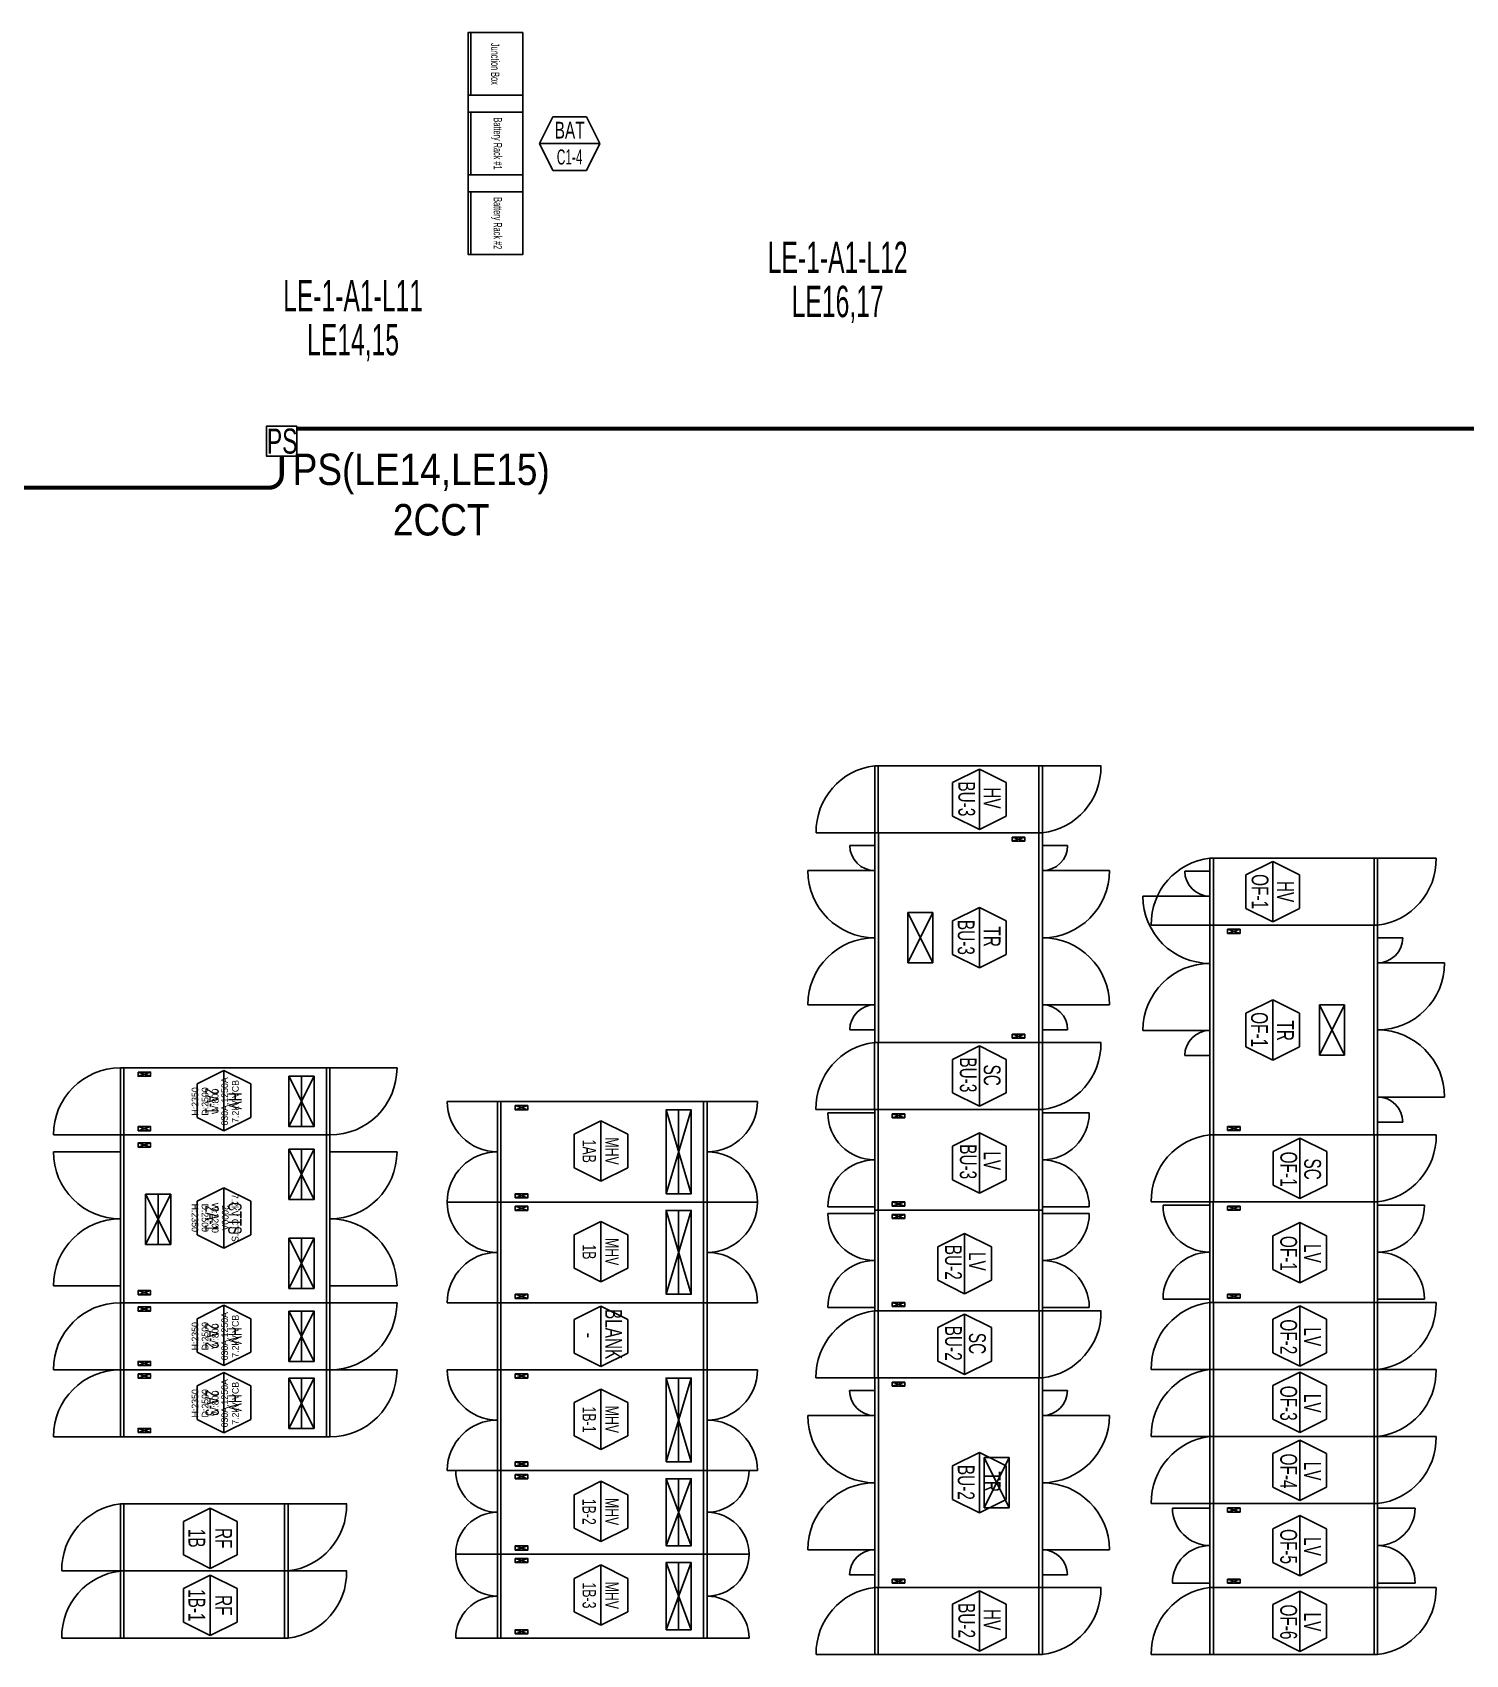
# Model space of a CAD drawing. Header units: millimetres. Extents: x 39625 to 501091, y -351975 to 836145.
# Drawn here: x 301800 to 318900, y -317947 to -298600 of the extents above; entities that cross this region are included whole.
import ezdxf
from ezdxf.enums import TextEntityAlignment as Align

# ---------------------------------------------------------------- set-up
doc = ezdxf.new("R2010")
doc.units = ezdxf.units.MM
doc.header["$LTSCALE"] = 150
doc.set_wipeout_variables(frame=1)
doc.linetypes.add('HIDDEN', pattern=[9.525, 6.35, -3.175])
for name, color, linetype in [('------04 Lighting Switch', 2, 'Continuous'), ('-----30 Text', 2, 'Continuous'), ('-----33 Equipment', 8, 'Continuous')]:
    doc.layers.add(name, color=color, linetype=linetype)
doc.styles.add('ELEC', font='Dotum.ttf')

# ---------------------------------------------------------------- blocks, each defined once
blk = doc.blocks.new('12345')
at = {"layer": '-----33 Equipment'}
for p, q in [((385254, 132655), (384604, 132655)), ((384604, 132655), (384604, 130005)), ((384634, 131905), (384634, 132655)), ((385254, 130005), (385254, 132655)), ((384634, 130955), (384634, 131705)), ((385454, 131330), (385613, 131650)), ((385613, 131650), (386014, 131650)), ((386014, 131650), (386174, 131330)), ((386174, 131330), (385454, 131330)), ((385613, 131010), (385454, 131330)), ((386174, 131330), (386014, 131010)), ((386014, 131010), (385613, 131010)), ((384634, 130005), (384634, 130755)), ((384604, 130005), (385254, 130005)), ((389454, 123908, 0), (389454, 123108, 0)), ((391454, 123908, 0), (389454, 123908, 0)), ((389494, 123908), (389494, 123108)), ((390704, 123868, 0), (390384, 123709, 0)), ((390704, 123868, 0), (390704, 123148, 0)), ((391024, 123709, 0), (390704, 123868, 0)), ((391412, 123908), (391412, 123108)), ((391454, 123108, 0), (391454, 123908, 0)), ((392154, 123908, 0), (391454, 123908, 0)), ((390384, 123709, 0), (390384, 123308, 0)), ((391024, 123308, 0), (391024, 123709, 0)), ((390384, 123308, 0), (390704, 123148, 0)), ((390704, 123148, 0), (391024, 123308, 0)), ((388754, 123108, 0), (389454, 123108, 0)), ((389454, 123108, 0), (391454, 123108, 0)), ((389454, 120608, 0), (389454, 123108, 0)), ((389454, 123108, 0), (391454, 123108, 0)), ((389498, 123108), (389498, 120608)), ((391094, 123008, 0), (391094, 123058, 0)), ((391094, 123058, 0), (391244, 123058, 0)), ((391094, 123058), (391244, 123008)), ((391094, 123008), (391244, 123058)), ((391244, 123058, 0), (391244, 123008, 0)), ((391412, 123108), (391412, 120608)), ((391454, 123108, 0), (391454, 120608, 0)), ((389456, 122958, 0), (389156, 122958, 0)), ((391244, 123008, 0), (391094, 123008, 0)), ((391456, 122958, 0), (391756, 122958, 0)), ((395454, 122808, 0), (393454, 122808, 0)), ((393454, 122808, 0), (393454, 122008, 0)), ((393496, 122008), (393496, 122808)), ((393884, 122609), (394204, 122768)), ((394204, 122048), (394204, 122768)), ((394204, 122768), (394524, 122609)), ((395414, 122008), (395414, 122808)), ((395454, 122008, 0), (395454, 122808, 0)), ((396154, 122808), (395454, 122808)), ((389456, 122658, 0), (388656, 122658, 0)), ((391456, 122658, 0), (392256, 122658, 0)), ((393454, 122652, 0), (393154, 122652, 0)), ((393884, 122208), (393884, 122609)), ((394524, 122609), (394524, 122208)), ((393454, 122352, 0), (392654, 122352, 0)), ((390148, 122158, 0), (389848, 122158, 0)), ((389848, 122158, 0), (389848, 121558, 0)), ((390148, 122158), (389848, 121558)), ((389848, 122158), (390148, 121558)), ((390148, 121558, 0), (390148, 122158, 0)), ((390704, 122218, 0), (390384, 122059, 0)), ((390704, 122218, 0), (390704, 121498, 0)), ((391024, 122059, 0), (390704, 122218, 0)), ((394204, 122048), (393884, 122208)), ((394524, 122208), (394204, 122048)), ((390384, 122059, 0), (390384, 121658, 0)), ((391024, 121658, 0), (391024, 122059, 0)), ((392754, 122008), (393454, 122008)), ((393454, 122008, 0), (395454, 122008, 0)), ((393454, 119508, 0), (393454, 122008, 0)), ((393454, 122008, 0), (395454, 122008, 0)), ((393496, 119508), (393496, 122008)), ((393664, 121908, 0), (393664, 121958, 0)), ((393664, 121958, 0), (393814, 121958, 0)), ((393814, 121908), (393664, 121958)), ((393814, 121958), (393664, 121908)), ((393814, 121908, 0), (393664, 121908, 0)), ((393814, 121958, 0), (393814, 121908, 0)), ((395410, 119508), (395410, 122008)), ((395454, 122008, 0), (395454, 119508, 0)), ((395454, 121858), (395754, 121858)), ((389848, 121558, 0), (390148, 121558, 0)), ((390384, 121658, 0), (390704, 121498, 0)), ((390704, 121498, 0), (391024, 121658, 0)), ((395454, 121558), (396254, 121558)), ((393884, 120959), (394204, 121118)), ((394204, 120398), (394204, 121118)), ((394204, 121118), (394524, 120959)), ((388656, 121058, 0), (389456, 121058, 0)), ((392256, 121058, 0), (391456, 121058, 0)), ((393884, 120558), (393884, 120959)), ((394524, 120959), (394524, 120558)), ((395060, 121058, 0), (394760, 121058, 0)), ((394760, 121058, 0), (394760, 120458, 0)), ((394760, 120458), (395060, 121058)), ((395060, 120458), (394760, 121058)), ((395060, 120458, 0), (395060, 121058, 0)), ((389156, 120758, 0), (389456, 120758, 0)), ((391756, 120758, 0), (391456, 120758, 0)), ((392654, 120752, 0), (393454, 120752, 0)), ((391454, 120608, 0), (389452, 120608, 0)), ((389452, 120608, 0), (389452, 119808, 0)), ((391454, 120608, 0), (389454, 120608, 0)), ((389495, 119808), (389495, 120608)), ((390704, 120567, 0), (390384, 120407, 0)), ((390704, 120567, 0), (390704, 119847, 0)), ((391024, 120407, 0), (390704, 120567, 0)), ((391094, 120658, 0), (391094, 120708, 0)), ((391094, 120708, 0), (391244, 120708, 0)), ((391094, 120708), (391244, 120658)), ((391094, 120658), (391244, 120708)), ((391244, 120658, 0), (391094, 120658, 0)), ((391244, 120708, 0), (391244, 120658, 0)), ((391414, 119808), (391414, 120608)), ((391454, 119808, 0), (391454, 120608, 0)), ((392154, 120608, 0), (391454, 120608, 0)), ((394204, 120398), (393884, 120558)), ((394524, 120558), (394204, 120398)), ((390384, 120407, 0), (390384, 120007, 0)), ((391024, 120007, 0), (391024, 120407, 0)), ((393154, 120452, 0), (393454, 120452, 0)), ((394760, 120458, 0), (395060, 120458, 0)), ((380494, 120305), (380494, 119505)), ((380814, 120255), (380664, 120205)), ((380814, 120205), (380664, 120255)), ((381368, 120114), (381688, 120274)), ((381688, 120274), (381688, 119554)), ((381688, 120274), (382008, 120114)), ((382764, 120205), (382464, 119605)), ((382764, 119605), (382464, 120205)), ((382614, 120205), (382614, 119605)), ((382912, 120305), (382912, 119505)), ((383754, 120305), (382954, 120305)), ((381368, 119713), (381368, 120114)), ((382008, 120114), (382008, 119713)), ((390384, 120007, 0), (390704, 119847, 0)), ((390704, 119847, 0), (391024, 120007, 0)), ((396254, 119958), (395454, 119958)), ((384354, 119905), (384954, 119905)), ((384994, 118705), (384994, 119905)), ((385314, 119855), (385164, 119805)), ((385314, 119805), (385164, 119855)), ((387264, 118805), (386964, 119805)), ((387264, 119805), (386964, 118805)), ((387114, 118805), (387114, 119805)), ((387412, 118705), (387412, 119905)), ((388054, 119905), (387454, 119905)), ((389452, 119808, 0), (388752, 119808, 0)), ((388894, 119768, 0), (388894, 119768, 0)), ((388894, 119768, 0), (389454, 119768, 0)), ((389452, 119808, 0), (391454, 119808, 0)), ((389454, 119808, 0), (389454, 118608, 0)), ((391454, 119808, 0), (389454, 119808, 0)), ((389494, 119808), (389494, 118608)), ((389664, 119708, 0), (389664, 119758, 0)), ((389664, 119758, 0), (389814, 119758, 0)), ((389814, 119708), (389664, 119758)), ((389814, 119758), (389664, 119708)), ((389814, 119758, 0), (389814, 119708, 0)), ((391412, 119808), (391412, 118608)), ((391454, 118608, 0), (391454, 119808, 0)), ((392014, 119768, 0), (391454, 119768, 0)), ((380814, 119555), (380664, 119605)), ((380814, 119605), (380664, 119555)), ((381688, 119554), (381368, 119713)), ((382008, 119713), (381688, 119554)), ((385868, 119515), (386188, 119675)), ((386188, 119675), (386188, 118955)), ((386188, 119675), (386508, 119515)), ((389814, 119708, 0), (389664, 119708, 0)), ((393664, 119558, 0), (393664, 119608, 0)), ((393664, 119608, 0), (393814, 119608, 0)), ((393814, 119558), (393664, 119608)), ((393814, 119608), (393664, 119558)), ((393814, 119608, 0), (393814, 119558, 0)), ((395754, 119658), (395454, 119658)), ((379654, 119505), (380454, 119505)), ((380494, 118760), (380494, 119505)), ((380814, 119410), (380664, 119360)), ((380814, 119360), (380664, 119410)), ((382912, 117505), (382912, 119505)), ((385868, 119115), (385868, 119515)), ((386508, 119515), (386508, 119115)), ((390704, 119532, 0), (390384, 119372, 0)), ((390384, 119372, 0), (390384, 118972, 0)), ((390704, 119532, 0), (390704, 118812, 0)), ((391024, 119372, 0), (390704, 119532, 0)), ((391024, 118972, 0), (391024, 119372, 0)), ((395455, 119508, 0), (393453, 119508, 0)), ((393453, 119508, 0), (393453, 118708, 0)), ((395454, 119508, 0), (393454, 119508, 0)), ((393495, 118708), (393495, 119508)), ((393814, 119558, 0), (393664, 119558, 0)), ((394207, 119307), (394527, 119467)), ((394527, 118747), (394527, 119467)), ((394527, 119467), (394847, 119307)), ((395415, 118708), (395415, 119508)), ((395455, 118708, 0), (395455, 119508, 0)), ((396155, 119508), (395455, 119508)), ((379654, 119305), (380454, 119305)), ((382764, 118735), (382464, 119335)), ((382764, 119335), (382464, 118735)), ((382614, 118735), (382614, 119335)), ((383754, 119305), (382954, 119305)), ((394207, 118907), (394207, 119307)), ((394847, 119307), (394847, 118907)), ((386188, 118955), (385868, 119115)), ((386508, 119115), (386188, 118955)), ((381054, 118799), (380754, 118199)), ((381054, 118199), (380754, 118799)), ((380904, 118799), (380904, 118199)), ((381368, 118715), (381688, 118875)), ((381688, 118875), (381688, 118155)), ((381688, 118875), (382008, 118715)), ((385314, 118755), (385164, 118805)), ((385314, 118805), (385164, 118755)), ((390384, 118972, 0), (390704, 118812, 0)), ((390704, 118812, 0), (391024, 118972, 0)), ((394527, 118747), (394207, 118907)), ((394847, 118907), (394527, 118747)), ((380494, 117505), (380494, 118760)), ((381368, 118314), (381368, 118715)), ((382008, 118715), (382008, 118314)), ((384354, 118705), (384954, 118705)), ((384354, 118705), (384954, 118705)), ((384994, 117505), (384994, 118705)), ((385314, 118655), (385164, 118605)), ((385314, 118605), (385164, 118655)), ((387264, 117605), (386964, 118605)), ((387264, 118605), (386964, 117605)), ((387114, 117605), (387114, 118605)), ((387412, 117505), (387412, 118705)), ((388054, 118705), (387454, 118705)), ((388054, 118705), (387454, 118705)), ((389454, 118648, 0), (388894, 118648, 0)), ((389454, 118608, 0), (389454, 117408, 0)), ((391454, 118608, 0), (389454, 118608, 0)), ((389454, 118608, 0), (391454, 118608, 0)), ((389494, 118608), (389494, 117408)), ((389664, 118658, 0), (389664, 118708, 0)), ((389664, 118708, 0), (389814, 118708, 0)), ((389814, 118658), (389664, 118708)), ((389814, 118708), (389664, 118658)), ((389814, 118658, 0), (389664, 118658, 0)), ((389814, 118708, 0), (389814, 118658, 0)), ((391412, 118608), (391412, 117408)), ((391454, 118648, 0), (392014, 118648, 0)), ((391454, 117408, 0), (391454, 118608, 0)), ((392753, 118708), (393453, 118708)), ((393454, 118668), (392894, 118668)), ((392894, 118668), (392894, 118668)), ((393453, 118708, 0), (395455, 118708, 0)), ((393454, 118708, 0), (393454, 117508, 0)), ((395454, 118708, 0), (393454, 118708, 0)), ((393494, 118708), (393494, 117508)), ((393664, 118608, 0), (393664, 118658, 0)), ((393664, 118658, 0), (393814, 118658, 0)), ((393814, 118608), (393664, 118658)), ((393814, 118658), (393664, 118608)), ((393814, 118608, 0), (393664, 118608, 0)), ((393814, 118658, 0), (393814, 118608, 0)), ((395412, 118708), (395412, 117508)), ((395454, 117508, 0), (395454, 118708, 0)), ((396014, 118668), (395454, 118668)), ((385868, 118315), (386188, 118475)), ((386188, 118475), (386188, 117755)), ((386188, 118475), (386508, 118315)), ((388894, 118568), (389454, 118568)), ((389664, 118508, 0), (389664, 118558, 0)), ((389664, 118558, 0), (389814, 118558, 0)), ((389814, 118508), (389664, 118558)), ((389814, 118558), (389664, 118508)), ((389814, 118508, 0), (389664, 118508, 0)), ((389814, 118558, 0), (389814, 118508, 0)), ((392014, 118568), (391454, 118568)), ((394206, 118302), (394526, 118462)), ((394526, 117742), (394526, 118462)), ((394526, 118462), (394846, 118302)), ((381688, 118155), (381368, 118314)), ((382008, 118314), (381688, 118155)), ((382764, 118275), (382464, 117675)), ((382764, 117675), (382464, 118275)), ((382614, 118275), (382614, 117675)), ((385868, 117915), (385868, 118315)), ((386508, 118315), (386508, 117915)), ((390526, 118332, 0), (390206, 118172, 0)), ((390526, 118332, 0), (390526, 117612, 0)), ((390846, 118172, 0), (390526, 118332, 0)), ((394206, 117902), (394206, 118302)), ((394846, 118302), (394846, 117902)), ((390206, 118172, 0), (390206, 117772, 0)), ((390846, 117772, 0), (390846, 118172, 0)), ((386188, 117755), (385868, 117915)), ((386508, 117915), (386188, 117755)), ((394526, 117742), (394206, 117902)), ((394846, 117902), (394526, 117742)), ((379654, 117705), (380454, 117705)), ((380814, 117600), (380664, 117650)), ((380814, 117650), (380664, 117600)), ((383754, 117705), (382954, 117705)), ((390206, 117772, 0), (390526, 117612, 0)), ((390526, 117612, 0), (390846, 117772, 0)), ((380494, 117505), (380494, 116705)), ((380814, 117455), (380664, 117405)), ((380814, 117405), (380664, 117455)), ((381368, 117314), (381688, 117474)), ((381688, 117474), (381688, 116754)), ((381688, 117474), (382008, 117314)), ((382912, 117505), (382912, 116705)), ((383754, 117505), (382954, 117505)), ((384354, 117505), (384954, 117505)), ((384954, 117505), (384954, 116705)), ((387454, 117505), (384954, 117505)), ((384994, 117505), (384994, 116705)), ((385314, 117555), (385164, 117605)), ((385314, 117605), (385164, 117555)), ((385868, 117304), (386188, 117464)), ((386188, 117464), (386188, 116744)), ((386188, 117464), (386508, 117304)), ((387412, 117505), (387412, 116705)), ((388054, 117505), (387454, 117505)), ((387454, 116705), (387454, 117505)), ((388894, 117448), (389454, 117448)), ((389664, 117458, 0), (389664, 117508, 0)), ((389664, 117508, 0), (389814, 117508, 0)), ((389814, 117458), (389664, 117508)), ((389814, 117508), (389664, 117458)), ((389814, 117458, 0), (389664, 117458, 0)), ((389814, 117508, 0), (389814, 117458, 0)), ((392014, 117448), (391454, 117448)), ((392894, 117548), (393454, 117548)), ((393454, 117508, 0), (395454, 117508, 0)), ((395454, 117508, 0), (393454, 117508, 0)), ((393454, 117508, 0), (393454, 116708, 0)), ((393496, 116708), (393496, 117508)), ((393664, 117558, 0), (393664, 117608, 0)), ((393664, 117608, 0), (393814, 117608, 0)), ((393814, 117558), (393664, 117608)), ((393814, 117608), (393664, 117558)), ((393814, 117558, 0), (393664, 117558, 0)), ((393814, 117608, 0), (393814, 117558, 0)), ((394206, 117308), (394526, 117467)), ((394526, 116747), (394526, 117467)), ((394526, 117467), (394846, 117308)), ((395414, 116708), (395414, 117508)), ((395454, 117548), (396014, 117548)), ((395454, 116708, 0), (395454, 117508, 0)), ((396154, 117508), (395454, 117508)), ((381368, 116913), (381368, 117314)), ((382008, 117314), (382008, 116913)), ((382764, 117405), (382464, 116805)), ((382764, 116805), (382464, 117405)), ((382614, 117405), (382614, 116805)), ((385868, 116903), (385868, 117304)), ((386508, 117304), (386508, 116903)), ((391455, 117408, 0), (389453, 117408, 0)), ((389453, 117408, 0), (389453, 116608, 0)), ((389454, 117408, 0), (391454, 117408, 0)), ((389495, 116608), (389495, 117408)), ((390527, 117367, 0), (390207, 117207, 0)), ((390527, 117367, 0), (390527, 116647, 0)), ((390847, 117207, 0), (390527, 117367, 0)), ((391415, 116608), (391415, 117408)), ((391455, 116608, 0), (391455, 117408, 0)), ((392155, 117408, 0), (391455, 117408, 0)), ((394206, 116907), (394206, 117308)), ((394846, 117308), (394846, 116907)), ((390207, 117207, 0), (390207, 116807, 0)), ((390847, 116807, 0), (390847, 117207, 0)), ((381688, 116754), (381368, 116913)), ((382008, 116913), (381688, 116754)), ((386188, 116744), (385868, 116903)), ((386508, 116903), (386188, 116744)), ((394526, 116747), (394206, 116907)), ((394846, 116907), (394526, 116747)), ((379654, 116705), (380454, 116705)), ((380494, 116705), (380494, 115905)), ((380814, 116755), (380664, 116805)), ((380814, 116805), (380664, 116755)), ((381368, 116514), (381688, 116674)), ((381688, 116674), (381688, 115954)), ((381688, 116674), (382008, 116514)), ((382912, 116705), (382912, 115905)), ((383754, 116705), (382954, 116705)), ((384354, 116705), (384954, 116705)), ((384954, 116705), (387454, 116705)), ((384994, 115505), (384994, 116705)), ((387412, 115505), (387412, 116705)), ((388054, 116705), (387454, 116705)), ((390207, 116807, 0), (390527, 116647, 0)), ((390527, 116647, 0), (390847, 116807, 0)), ((392754, 116708), (393454, 116708)), ((393454, 116708, 0), (395454, 116708, 0)), ((395454, 116708, 0), (393454, 116708, 0)), ((393454, 116708, 0), (393454, 115908, 0)), ((393496, 115908), (393496, 116708)), ((394206, 116516), (394526, 116675)), ((394526, 115955), (394526, 116675)), ((394526, 116675), (394846, 116516)), ((395414, 115908), (395414, 116708)), ((395454, 115908, 0), (395454, 116708, 0)), ((396154, 116708), (395454, 116708)), ((380814, 116655), (380664, 116605)), ((380814, 116605), (380664, 116655)), ((381368, 116113), (381368, 116514)), ((382008, 116514), (382008, 116113)), ((382764, 116605), (382464, 116005)), ((382764, 116005), (382464, 116605)), ((382614, 116605), (382614, 116005)), ((385314, 116655), (385164, 116605)), ((385314, 116605), (385164, 116655)), ((385868, 116315), (386188, 116475)), ((386188, 116475), (386188, 115755)), ((386188, 116475), (386508, 116315)), ((387264, 115605), (386964, 116605)), ((387264, 116605), (386964, 115605)), ((387114, 115605), (387114, 116605)), ((388753, 116608, 0), (389453, 116608, 0)), ((389453, 116608, 0), (391455, 116608, 0)), ((389454, 114108, 0), (389454, 116608, 0)), ((389454, 116608, 0), (391454, 116608, 0)), ((389498, 116608), (389498, 114108)), ((389664, 116558, 0), (389664, 116508, 0)), ((389814, 116558, 0), (389664, 116558, 0)), ((389814, 116558), (389664, 116508)), ((389814, 116508), (389664, 116558)), ((389664, 116508, 0), (389814, 116508, 0)), ((389814, 116508, 0), (389814, 116558, 0)), ((391412, 116608), (391412, 114108)), ((391454, 116608, 0), (391454, 114108, 0)), ((394206, 116115), (394206, 116516)), ((394846, 116516), (394846, 116115)), ((385868, 115915), (385868, 116315)), ((386508, 116315), (386508, 115915)), ((389454, 116458), (389154, 116458)), ((391454, 116458), (391754, 116458)), ((381688, 115954), (381368, 116113)), ((382008, 116113), (381688, 115954)), ((388654, 116158), (389454, 116158)), ((392254, 116158), (391454, 116158)), ((394526, 115955), (394206, 116115)), ((394846, 116115), (394526, 115955)), ((379654, 115905), (380454, 115905)), ((380814, 115955), (380664, 116005)), ((380814, 116005), (380664, 115955)), ((386188, 115755), (385868, 115915)), ((386508, 115915), (386188, 115755)), ((392754, 115908), (393454, 115908)), ((393454, 115908, 0), (395454, 115908, 0)), ((395454, 115908, 0), (393454, 115908, 0)), ((393454, 115908, 0), (393454, 115108, 0)), ((393496, 115108), (393496, 115908)), ((395414, 115108), (395414, 115908)), ((395454, 115108, 0), (395454, 115908, 0)), ((396154, 115908), (395454, 115908)), ((390704, 115718, 0), (390384, 115559, 0)), ((390704, 115718, 0), (390704, 114998, 0)), ((391024, 115559, 0), (390704, 115718, 0)), ((394206, 115707), (394526, 115866)), ((394206, 115306), (394206, 115707)), ((394526, 115146), (394526, 115866)), ((394526, 115866), (394846, 115707)), ((394846, 115707), (394846, 115306)), ((384354, 115505), (384954, 115505)), ((384454, 115505), (384954, 115505)), ((384994, 114505), (384994, 115505)), ((385314, 115555), (385164, 115605)), ((385314, 115605), (385164, 115555)), ((387412, 114505), (387412, 115505)), ((388054, 115505), (387454, 115505)), ((387954, 115505), (387454, 115505)), ((390384, 115559, 0), (390384, 115158, 0)), ((390760, 115658, 0), (391060, 115658, 0)), ((390760, 115058, 0), (390760, 115658, 0)), ((390760, 115658), (391060, 115058)), ((391060, 115658), (390760, 115058)), ((391024, 115158, 0), (391024, 115559, 0)), ((391060, 115658, 0), (391060, 115058, 0)), ((385314, 115455), (385164, 115405)), ((385314, 115405), (385164, 115455)), ((385868, 115215), (386188, 115375)), ((386188, 115375), (386188, 114655)), ((386188, 115375), (386508, 115215)), ((387264, 114605), (386964, 115405)), ((387264, 115405), (386964, 114605)), ((387114, 114605), (387114, 115405)), ((385868, 114815), (385868, 115215)), ((386508, 115215), (386508, 114815)), ((390384, 115158, 0), (390704, 114998, 0)), ((390704, 114998, 0), (391024, 115158, 0)), ((394526, 115146), (394206, 115306)), ((394846, 115306), (394526, 115146)), ((380454, 115105, 0), (380454, 114305, 0)), ((382454, 115105, 0), (380454, 115105, 0)), ((380494, 115105), (380494, 114305)), ((381206, 114896), (381526, 115056)), ((381526, 115056), (381526, 114336)), ((381526, 115056), (381846, 114896)), ((382412, 115105), (382412, 114305)), ((382454, 114305, 0), (382454, 115105, 0)), ((383154, 115105), (382454, 115105)), ((391060, 115058, 0), (390760, 115058, 0)), ((392754, 115108), (393454, 115108)), ((393006, 115056), (393006, 115056)), ((393006, 115056), (393454, 115056)), ((393454, 115108, 0), (393454, 114108, 0)), ((395454, 115108, 0), (393454, 115108, 0)), ((393454, 115108, 0), (395454, 115108, 0)), ((393496, 114108), (393496, 115108)), ((393664, 115008, 0), (393664, 115058, 0)), ((393664, 115058, 0), (393814, 115058, 0)), ((393814, 115008), (393664, 115058)), ((393814, 115058), (393664, 115008)), ((393814, 115008, 0), (393664, 115008, 0)), ((393814, 115058, 0), (393814, 115008, 0)), ((394206, 114807), (394526, 114966)), ((394526, 114246), (394526, 114966)), ((394526, 114966), (394846, 114807)), ((395412, 115108), (395412, 114108)), ((395454, 114108, 0), (395454, 115108, 0)), ((395902, 115056), (395454, 115056)), ((381206, 114496), (381206, 114896)), ((381846, 114896), (381846, 114496)), ((386188, 114655), (385868, 114815)), ((386508, 114815), (386188, 114655)), ((394206, 114406), (394206, 114807)), ((394846, 114807), (394846, 114406)), ((385314, 114555), (385164, 114605)), ((385314, 114605), (385164, 114555)), ((388654, 114558), (389454, 114558)), ((392254, 114558), (391454, 114558)), ((381526, 114336), (381206, 114496)), ((381846, 114496), (381526, 114336)), ((384454, 114505), (384954, 114505)), ((384454, 114505), (384954, 114505)), ((384994, 113505), (384994, 114505)), ((385314, 114455), (385164, 114405)), ((385314, 114405), (385164, 114455)), ((385868, 114217, 0), (386188, 114377, 0)), ((386188, 114377, 0), (386188, 113657, 0)), ((386188, 114377, 0), (386508, 114217, 0)), ((387264, 113605), (386964, 114405)), ((387264, 114405), (386964, 113605)), ((387114, 113605), (387114, 114405)), ((387412, 113505), (387412, 114505)), ((387954, 114505), (387454, 114505)), ((387954, 114505), (387454, 114505)), ((394526, 114246), (394206, 114406)), ((394846, 114406), (394526, 114246)), ((379754, 114305), (380454, 114305)), ((380454, 114305, 0), (380454, 113505, 0)), ((382454, 114305, 0), (380454, 114305, 0)), ((380454, 114305, 0), (382454, 114305, 0)), ((380494, 114305), (380494, 113505)), ((381206, 114096), (381526, 114256)), ((381526, 114256), (381526, 113536)), ((381526, 114256), (381846, 114096)), ((382412, 114305), (382412, 113505)), ((382454, 113505, 0), (382454, 114305, 0)), ((383154, 114305), (382454, 114305)), ((385868, 113817, 0), (385868, 114217, 0)), ((386508, 114217, 0), (386508, 113817, 0)), ((389454, 114258), (389154, 114258)), ((389664, 114208, 0), (389664, 114158, 0)), ((389814, 114208, 0), (389664, 114208, 0)), ((389814, 114208), (389664, 114158)), ((389814, 114158), (389664, 114208)), ((389664, 114158, 0), (389814, 114158, 0)), ((389814, 114158, 0), (389814, 114208, 0)), ((391454, 114258), (391754, 114258)), ((393454, 114160), (393006, 114160)), ((393664, 114158, 0), (393664, 114208, 0)), ((393664, 114208, 0), (393814, 114208, 0)), ((393814, 114158), (393664, 114208)), ((393814, 114208), (393664, 114158)), ((393814, 114158, 0), (393664, 114158, 0)), ((393814, 114208, 0), (393814, 114158, 0)), ((395454, 114160), (395902, 114160)), ((381206, 113696), (381206, 114096)), ((381846, 114096), (381846, 113696)), ((389454, 114108, 0), (389454, 113308, 0)), ((391454, 114108, 0), (389454, 114108, 0)), ((391454, 114108, 0), (389454, 114108, 0)), ((389494, 114108), (389494, 113308)), ((390704, 114068, 0), (390384, 113909, 0)), ((390704, 114068, 0), (390704, 113348, 0)), ((391024, 113909, 0), (390704, 114068, 0)), ((391412, 114108), (391412, 113308)), ((391454, 113308, 0), (391454, 114108, 0)), ((392154, 114108, 0), (391454, 114108, 0)), ((393454, 114108, 0), (395454, 114108, 0)), ((395454, 114108, 0), (393454, 114108, 0)), ((393454, 114108, 0), (393454, 113308, 0)), ((393496, 113308), (393496, 114108)), ((394206, 113907), (394526, 114066)), ((394526, 113346), (394526, 114066)), ((394526, 114066), (394846, 113907)), ((395414, 113308), (395414, 114108)), ((395454, 113308, 0), (395454, 114108, 0)), ((396154, 114108), (395454, 114108)), ((386188, 113657, 0), (385868, 113817, 0)), ((386508, 113817, 0), (386188, 113657, 0)), ((390384, 113909, 0), (390384, 113508, 0)), ((391024, 113508, 0), (391024, 113909, 0)), ((394206, 113506), (394206, 113907)), ((394846, 113907), (394846, 113506)), ((381526, 113536), (381206, 113696)), ((381846, 113696), (381526, 113536)), ((385314, 113555), (385164, 113605)), ((385314, 113605), (385164, 113555)), ((379754, 113505), (380454, 113505)), ((380454, 113505, 0), (382454, 113505, 0)), ((384454, 113505), (384954, 113505)), ((387954, 113505), (387454, 113505)), ((390384, 113508, 0), (390704, 113348, 0)), ((390704, 113348, 0), (391024, 113508, 0)), ((394526, 113346), (394206, 113506)), ((394846, 113506), (394526, 113346)), ((388754, 113308, 0), (389454, 113308, 0)), ((389454, 113308, 0), (391454, 113308, 0)), ((392754, 113308), (393454, 113308)), ((393454, 113308, 0), (395454, 113308, 0))]:
    blk.add_line(p, q, dxfattribs=at)
for points in [[(385254, 132655), (384604, 132655), (384604, 131905), (385254, 131905)], [(385254, 131705), (384604, 131705), (384604, 130955), (385254, 130955)], [(385254, 130755), (384604, 130755), (384604, 130005), (385254, 130005)], [(380454, 120305), (380454, 119505), (382954, 119505), (382954, 120305)], [(380664, 120255), (380664, 120205), (380814, 120205), (380814, 120255)], [(382464, 120205), (382464, 119605), (382764, 119605), (382764, 120205)], [(384954, 118705), (384954, 119905), (387454, 119905), (387454, 118705)], [(385164, 119855), (385164, 119805), (385314, 119805), (385314, 119855)], [(386964, 118805), (386964, 119805), (387264, 119805), (387264, 118805)], [(380664, 119555), (380664, 119605), (380814, 119605), (380814, 119555)], [(382954, 119505), (382954, 117505), (380454, 117505), (380454, 119505)], [(380664, 119410), (380664, 119360), (380814, 119360), (380814, 119410)], [(382464, 118735), (382464, 119335), (382764, 119335), (382764, 118735)], [(380754, 118799), (380754, 118199), (381054, 118199), (381054, 118799)], [(385164, 118755), (385164, 118805), (385314, 118805), (385314, 118755)], [(384954, 117505), (384954, 118705), (387454, 118705), (387454, 117505)], [(385164, 118655), (385164, 118605), (385314, 118605), (385314, 118655)], [(386964, 117605), (386964, 118605), (387264, 118605), (387264, 117605)], [(382464, 118275), (382464, 117675), (382764, 117675), (382764, 118275)], [(380664, 117600), (380664, 117650), (380814, 117650), (380814, 117600)], [(380454, 117505), (380454, 116705), (382954, 116705), (382954, 117505)], [(380664, 117455), (380664, 117405), (380814, 117405), (380814, 117455)], [(385164, 117555), (385164, 117605), (385314, 117605), (385314, 117555)], [(382464, 117405), (382464, 116805), (382764, 116805), (382764, 117405)], [(380454, 116705), (380454, 115905), (382954, 115905), (382954, 116705)], [(380664, 116755), (380664, 116805), (380814, 116805), (380814, 116755)], [(384954, 115505), (384954, 116705), (387454, 116705), (387454, 115505)], [(380664, 116655), (380664, 116605), (380814, 116605), (380814, 116655)], [(382464, 116605), (382464, 116005), (382764, 116005), (382764, 116605)], [(385164, 116655), (385164, 116605), (385314, 116605), (385314, 116655)], [(386964, 115605), (386964, 116605), (387264, 116605), (387264, 115605)], [(380664, 115955), (380664, 116005), (380814, 116005), (380814, 115955)], [(384954, 114505), (384954, 115505), (387454, 115505), (387454, 114505)], [(385164, 115555), (385164, 115605), (385314, 115605), (385314, 115555)], [(385164, 115455), (385164, 115405), (385314, 115405), (385314, 115455)], [(386964, 114605), (386964, 115405), (387264, 115405), (387264, 114605)], [(385164, 114555), (385164, 114605), (385314, 114605), (385314, 114555)], [(384954, 113505), (384954, 114505), (387454, 114505), (387454, 113505)], [(385164, 114455), (385164, 114405), (385314, 114405), (385314, 114455)], [(386964, 113605), (386964, 114405), (387264, 114405), (387264, 113605)], [(385164, 113555), (385164, 113605), (385314, 113605), (385314, 113555)]]:
    blk.add_lwpolyline(points, close=True, dxfattribs=at)
for centre, radius, start, end in [((389545, 123122, 0), 791, 96.6265, 181.0016), ((391362, 123894, 0), 791, 276.6265, 1.0016), ((389456, 122958, 0), 300, 180, 270), ((391456, 122958, 0), 300, 270, 0), ((393545, 122022), 791, 96.6265, 181.0016), ((395362, 122794), 791, 276.6265, 1.0016), ((389456, 122658, 0), 800, 180, 270), ((391456, 122658, 0), 800, 270, 0), ((393454, 122652, 0), 300, 180, 270), ((393454, 122352, 0), 800, 180, 270), ((389456, 121058, 0), 800, 90, 180), ((391456, 121058, 0), 800, 0, 90), ((395454, 121858), 300, 270, 0), ((393454, 120752, 0), 800, 90, 180), ((395454, 121558), 800, 270, 0), ((389456, 120758, 0), 300, 90, 180), ((391456, 120758, 0), 300, 0, 90), ((393454, 120452, 0), 300, 90, 180), ((395454, 119958), 800, 0, 90), ((389543, 119822, 0), 791, 96.6265, 181.0016), ((391362, 120594, 0), 791, 276.6265, 1.0016), ((380454, 119505), 800, 90, 180), ((382954, 120305), 800, 270, 0), ((395454, 119658), 300, 0, 90), ((384954, 119905), 600, 180, 270), ((387454, 119905), 600, 270, 0), ((389454, 119768, 0), 560, 180, 270), ((391454, 119768, 0), 560, 270, 0), ((393544, 118722), 791, 96.6265, 181.0016), ((395363, 119494), 791, 276.6265, 1.0016), ((380454, 119305), 800, 180, 270), ((382954, 119305), 800, 270, 0), ((384954, 118705), 600, 90, 180), ((387454, 118705), 600, 0, 90), ((389454, 118648, 0), 560, 90, 180), ((391454, 118648, 0), 560, 0, 90), ((384954, 118705), 600, 180, 270), ((387454, 118705), 600, 270, 0), ((393454, 118668), 560, 180, 270), ((395454, 118668), 560, 270, 0), ((380454, 117705), 800, 90, 180), ((382954, 117705), 800, 0, 90), ((389454, 118568), 560, 180, 270), ((391454, 118568), 560, 270, 0), ((384954, 117505), 600, 90, 180), ((387454, 117505), 600, 0, 90), ((393454, 117548), 560, 90, 180), ((395454, 117548), 560, 0, 90), ((389454, 117448), 560, 90, 180), ((391454, 117448), 560, 0, 90), ((380454, 116705), 800, 90, 180), ((382954, 117505), 800, 270, 0), ((393545, 116722), 791, 96.6265, 181.0016), ((395362, 117494), 791, 276.6265, 1.0016), ((389544, 116622, 0), 791, 96.6265, 181.0016), ((391363, 117394, 0), 791, 276.6265, 1.0016), ((380454, 115905), 800, 90, 180), ((382954, 116705), 800, 270, 0), ((384954, 116705), 600, 180, 270), ((387454, 116705), 600, 270, 0), ((393545, 115922), 791, 96.6265, 181.0016), ((395362, 116694), 791, 276.6265, 1.0016), ((389454, 116458), 300, 180, 270), ((391454, 116458), 300, 270, 0), ((384954, 115505), 600, 90, 180), ((387454, 115505), 600, 0, 90), ((389454, 116158), 800, 180, 270), ((391454, 116158), 800, 270, 0), ((393545, 115122), 791, 96.6265, 181.0016), ((395362, 115894), 791, 276.6265, 1.0016), ((384954, 115505), 500, 180, 270), ((387454, 115505), 500, 270, 0), ((389454, 114558), 800, 90, 180), ((391454, 114558), 800, 0, 90), ((380545, 114319), 791, 96.6265, 181.0016), ((382362, 115091), 791, 276.6265, 1.0016), ((384954, 114505), 500, 90, 180), ((387454, 114505), 500, 0, 90), ((393454, 115056), 448, 180, 270), ((395454, 115056), 448, 270, 0), ((389454, 114258), 300, 90, 180), ((391454, 114258), 300, 0, 90), ((393454, 114160), 448, 90, 180), ((395454, 114160), 448, 0, 90), ((384954, 114505), 500, 180, 270), ((387454, 114505), 500, 270, 0), ((380545, 113519), 791, 96.6265, 181.0016), ((382362, 114291), 791, 276.6265, 1.0016), ((384954, 113505), 500, 90, 180), ((387454, 113505), 500, 0, 90), ((389545, 113322, 0), 791, 96.6265, 181.0016), ((391362, 114094, 0), 791, 276.6265, 1.0016), ((393545, 113322), 791, 96.6265, 181.0016), ((395362, 114094), 791, 276.6265, 1.0016)]:
    blk.add_arc(centre, radius, start, end, dxfattribs=at)
at = {"layer": '-----33 Equipment', "style": 'ELEC'}
for s, height, width, p in [('Junction Box', 100, 0.6, (384926, 132280)), ('Battery Rack #1', 100, 0.6, (384957, 131330)), ('Battery Rack #2', 100, 0.6, (384957, 130380)), ('BU-3', 200, 0.7, (390552, 123514, 0)), ('HV', 200, 0.7, (390855, 123525, 0)), ('OF-1', 200, 0.7, (394052, 122408)), ('HV', 200, 0.7, (394355, 122408)), ('BU-3', 200, 0.7, (390545, 121862, 0)), ('TR', 200, 0.7, (390855, 121870, 0)), ('OF-1', 200, 0.7, (394045, 120761)), ('TR', 200, 0.7, (394355, 120749)), ('BU-3', 200, 0.7, (390570, 120222, 0)), ('SC', 200, 0.7, (390855, 120218, 0)), ('BU-3', 200, 0.7, (390570, 119187, 0)), ('LV', 200, 0.7, (390855, 119198, 0)), ('OF-1', 200, 0.7, (394394, 119098)), ('SC', 200, 0.7, (394679, 119098)), ('OF-1', 200, 0.7, (394393, 118093)), ('BU-2', 200, 0.7, (390393, 117987, 0)), ('LV', 200, 0.7, (390678, 117998, 0)), ('LV', 200, 0.7, (394678, 118093)), ('BLANK', 200, 0.7, (386339, 117130)), ('OF-2', 200, 0.7, (394393, 117098)), ('-', 200, 0.7, (386054, 117116)), ('BU-2', 200, 0.7, (390394, 117022, 0)), ('SC', 200, 0.7, (390679, 117018, 0)), ('LV', 200, 0.7, (394678, 117098)), ('OF-3', 200, 0.7, (394393, 116306)), ('LV', 200, 0.7, (394678, 116306)), ('OF-4', 200, 0.7, (394393, 115497)), ('BU-2', 200, 0.7, (390545, 115362, 0)), ('LV', 200, 0.7, (394678, 115497)), ('TR', 200, 0.7, (390855, 115370, 0)), ('1B', 200, 0.7, (381366, 114696)), ('RF', 200, 0.7, (381686, 114696)), ('OF-5', 200, 0.7, (394393, 114597)), ('LV', 200, 0.7, (394678, 114597)), ('1B-1', 200, 0.7, (381366, 113896)), ('RF', 200, 0.7, (381686, 113896)), ('BU-2', 200, 0.7, (390552, 113714, 0)), ('HV', 200, 0.7, (390855, 113725, 0)), ('OF-6', 200, 0.7, (394393, 113697)), ('LV', 200, 0.7, (394678, 113697))]:
    blk.add_text(s, height=height, rotation=270, dxfattribs=dict(at, width=width)).set_placement(p, align=Align.MIDDLE_CENTER)
for s, height, width, p in [('BAT', 200, 0.7, (385814, 131490)), ('C1-4', 180, 0.6, (385814, 131170))]:
    blk.add_text(s, height=height, dxfattribs=dict(at, width=width)).set_placement(p, align=Align.MIDDLE_CENTER)
for s, rotation, p in [('630A,1250A', 90, (381704, 119905)), ('7.2kV VCB', 90, (381824, 119905)), ('H:2350', 90, (381344, 119905)), ('D:2500', 90, (381464, 119905)), ('W:800', 90, (381584, 119905)), ('7.2kV CTTS', 270, (381824, 118517)), ('H:2350', 270, (381344, 118517)), ('D:2500', 270, (381464, 118517)), ('W:2200', 270, (381584, 118517)), ('2000A', 270, (381704, 118517)), ('H:2350', 90, (381344, 117105)), ('D:2500', 90, (381464, 117105)), ('W:800', 90, (381584, 117105)), ('630A,1250A', 90, (381704, 117105)), ('7.2kV VCB', 90, (381824, 117105)), ('H:2350', 90, (381344, 116305)), ('D:2500', 90, (381464, 116305)), ('630A,1250A', 90, (381704, 116305)), ('7.2kV VCB', 90, (381824, 116305)), ('W:800', 90, (381584, 116305))]:
    blk.add_text(s, height=80, rotation=rotation, dxfattribs=at).set_placement(p, align=Align.MIDDLE)
at = {"layer": '-----33 Equipment', "style": 'ELEC', "width": 0.7}
for s, p in [('2A-1', (381548, 119909)), ('HV', (381820, 119911)), ('1AB', (386048, 119311)), ('MHV', (386320, 119313)), ('2A-1', (381548, 118510)), ('CTTS', (381820, 118512)), ('MHV', (386320, 118113)), ('1B', (386048, 118111)), ('2A-2', (381548, 117109)), ('HV', (381820, 117111)), ('2A-3', (381548, 116309)), ('HV', (381820, 116311)), ('1B-1', (386048, 116111)), ('MHV', (386320, 116113)), ('1B-2', (386048, 115011)), ('MHV', (386320, 115013)), ('1B-3', (386048, 114013, 0)), ('MHV', (386320, 114014, 0))]:
    blk.add_text(s, height=160, rotation=270, dxfattribs=at).set_placement(p, align=Align.MIDDLE)
blk = doc.blocks.new('ps')
blk.add_lwpolyline([(-79296, 80452), (-79751, 80452), (-79751, 79997), (-79296, 79997)], close=True)
at = {"style": 'ELEC', "width": 0.7}
blk.add_text('PS', height=379.2, dxfattribs=at).set_placement((-79517, 80226), align=Align.MIDDLE_CENTER)

msp = doc.modelspace()

# ---------------------------------------------------------------- linework, layer by layer
at = {"color": 30, "linetype": 'HIDDEN', "lineweight": -3, "ltscale": 0.2, "const_width": 50, "elevation": 0}
for points in [[(304955, -303325), (326720, -303325, -0.414214), (326870, -303475), (326870, -303750)], [(304775, -303655), (304775, -303880, -0.414214), (304625, -304030), (298830, -304030)]]:
    msp.add_lwpolyline(points, format="xyb", dxfattribs=at)

# ---------------------------------------------------------------- block references
at = {"layer": '------04 Lighting Switch', "xscale": 0.790589613177827, "yscale": 0.790589613177827, "zscale": 0.790589613177827}
msp.add_blockref('ps', (367645, -366900), dxfattribs=at)
at = {"layer": '-----33 Equipment'}
msp.add_blockref('12345', (-77604, -431255), dxfattribs=at)

# ---------------------------------------------------------------- texts
at = {"layer": '-----30 Text', "style": 'ELEC', "width": 0.9}
for s, p in [('PS(LE14,LE15)', (306439, -303857, 0)), ('2CCT', (306678, -304412, 0))]:
    msp.add_text(s, height=375, dxfattribs=at).set_placement(p, align=Align.MIDDLE)

# ---------------------------------------------------------------- next in the draw order: wipeouts: each hides what was drawn before it
at = {"color": 1}
for points in [[(310280, -301545), (312535, -301545), (312535, -301020), (310280, -301020)], [(304499, -302001), (306754, -302001), (306754, -301476), (304499, -301476)]]:
    msp.add_wipeout(points, dxfattribs=at)

# ---------------------------------------------------------------- next in the draw order: wipeouts: each hides what was drawn before it
for points in [[(310280, -302070), (312535, -302070), (312535, -301545), (310280, -301545)], [(304499, -302526), (306754, -302526), (306754, -302001), (304499, -302001)]]:
    msp.add_wipeout(points, dxfattribs=at)

# ---------------------------------------------------------------- next in the draw order: texts
at = {"style": 'ELEC', "width": 0.6}
for s, p in [('LE-1-A1-L12', (311408, -301283)), ('LE-1-A1-L11', (305626, -301739)), ('LE16,17', (311408, -301808)), ('LE14,15', (305626, -302264))]:
    msp.add_text(s, height=375, dxfattribs=at).set_placement(p, align=Align.MIDDLE_CENTER)

doc.saveas('drawing.dxf')
